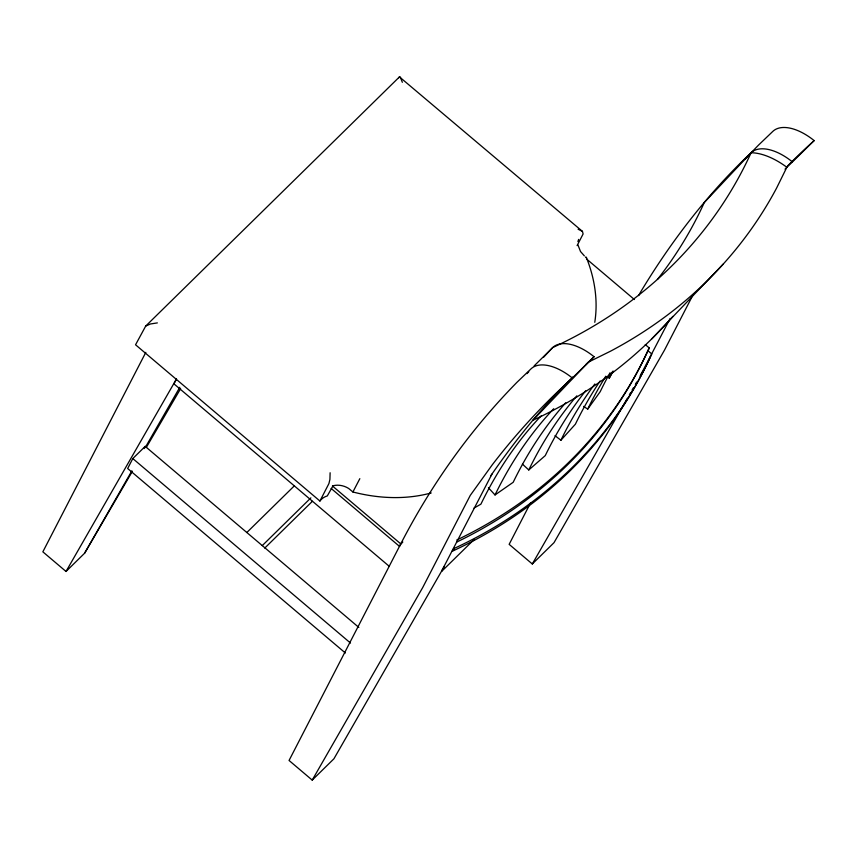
<?xml version="1.0" encoding="UTF-8"?>
<svg xmlns="http://www.w3.org/2000/svg" width="857" height="857" viewBox="0 0 857 857"><rect width="100%" height="100%" fill="white"/><g stroke="black" fill="none" stroke-linecap="round" stroke-linejoin="round"><path stroke-width="1.29" d="M594.769 322.307C598.272 300.389 594.576 277.829 586.317 257.368L585.524 257.046M577.907 241.61L578.646 239.392M145.808 352.366L42.85 551.833L66.021 571.469L84.618 553.204L132.278 471.489M358.826 627.42L145.197 446.379L132.803 458.559L127.661 468.511L345.36 652.991M144.062 448.597L145.197 446.379M577.104 245.605L583.103 233.982L582.449 231.379L399.458 76.894L145.69 326.089L135.556 344.782L319.918 501.024L328.917 483.594L329.924 479.363L330.116 472.753M431.21 492.946C405.661 499.91 378.387 498.592 352.902 491.982L348.66 488.458A18.083 15.137 27.3 0 0 333.019 485.78L327.299 495.935L325.499 496.578A18.083 15.137 27.3 0 0 319.918 501.024M352.902 491.982L359.833 478.667M441.655 571.03L491.972 474.082M530.526 502.909L509.144 544.345L532.304 563.981L554.008 542.674L664.507 350.095L692.552 295.751M456.513 542.16A536.611 449.014 27.3 0 0 647.871 350.652L649.263 347.963L645.267 344.578M670.163 318.397L640.04 376.212M638.626 295.611L640.5 292.205C671.181 241.256 707.743 193.575 751.096 152.739A45.025 23.771 45.5 0 1 792.446 161.909L814.15 140.602A45.025 23.771 45.5 0 0 772.789 131.421L758.67 144.962A2300.134 1214.251 45.5 0 0 745.087 159.241M66.021 571.469L176.51 378.89L173.95 383.861L389.26 566.327M84.618 553.204L131.882 470.836M145.187 447.633L179.799 387.3M572.358 378.033A45.025 23.771 45.5 0 0 531.008 368.864L516.878 382.393A2300.134 1214.251 45.5 0 0 400.755 543.874L289.055 760.47L312.216 780.106L422.715 587.527L470.268 495.389L492.154 464.955A2300.134 1214.251 45.5 0 1 572.358 378.033L594.062 356.726A45.025 23.771 45.5 0 0 552.701 347.556L534.125 365.918M444.419 566.22L333.919 758.799L312.216 780.106M607.077 376.898L609.273 378.108L613.258 371.145M532.304 563.981L627.41 398.237M629.402 394.756L630.731 392.442M632.059 390.117L633.398 387.803M635.391 384.332L636.719 382.008M640.597 375.248L642.804 371.402M146.376 447.322L180.623 388.628M583.531 406.379L587.731 409.1L600.232 391.649A1174.101 638.133 35.6 0 1 610.077 372.72M490.611 475.978C515.111 440.519 542.235 406.711 573.226 376.684M398.741 77.751L399.458 76.894M555.004 435.677L560.907 440.23L575.39 424.194A1174.101 627.806 42.1 0 1 600.114 380.99M526.991 373.641L528.78 371.713M543.713 357.123L552.701 347.556A536.611 449.014 27.3 0 0 751.096 152.739A59.165 31.238 45.5 0 1 786.855 167.265L792.446 161.909M751.096 152.739L704.315 202.498A536.611 449.014 27.3 0 1 657.415 279.468M785.033 169.172L786.855 167.265L776.603 188.069A536.611 449.014 27.3 0 1 610.463 351.22L588.47 362.083L532.958 420.219A536.611 449.014 27.3 0 0 672.884 316.383M651.459 339.168L723.222 264.085M246.837 532.508L294.465 485.726M262.274 545.598L310.866 497.885M264.759 548.073L312.398 501.291M454.028 549.412L452.121 551.287A536.611 449.014 27.3 0 0 650.517 356.469M441.848 571.201L474.275 539.353M585.61 364.825L594.062 356.726M522.438 464.119L528.78 469.968L545.256 455.613A1174.101 610.173 48.9 0 1 585.663 390.792M488.426 487.762L495.025 494.95L513.182 482.298A1174.101 588.116 55.1 0 1 565.749 402.758M145.69 326.089L150.446 323.978L157.356 322.896M473.996 508.072L480.895 504.173A1174.101 563.799 60.5 0 1 541.313 415.741M578.111 229.226L582.449 231.379M586.467 258.91L634.394 299.522M647.871 350.652L651.802 353.973A536.611 449.014 27.3 0 1 453.407 548.791M332.441 485.983L400.819 543.927L399.533 546.412L331.156 488.469M132.803 458.559L350.492 643.039M584.367 255.889L580.521 251.519L577.993 245.091M400.23 76.959L402.351 82.304M586.317 257.368L586.531 258.118M587.72 409.1A1174.101 638.133 35.6 0 1 605.803 376.212M649.263 347.963A536.611 449.014 27.3 0 1 456.738 540.028M609.273 378.108A1174.101 642.471 29.8 0 1 612.626 371.338M560.907 440.23A1174.101 627.806 42.1 0 1 594.844 383.979M528.78 469.957A1174.101 610.173 48.9 0 1 576.815 395.87M495.025 494.95A1174.101 588.116 55.1 0 1 553.718 408.725M787.54 165.99A2300.134 1214.251 45.5 0 1 814.15 140.602M402.64 542.02L400.755 543.874L402.704 542.074"/></g></svg>
